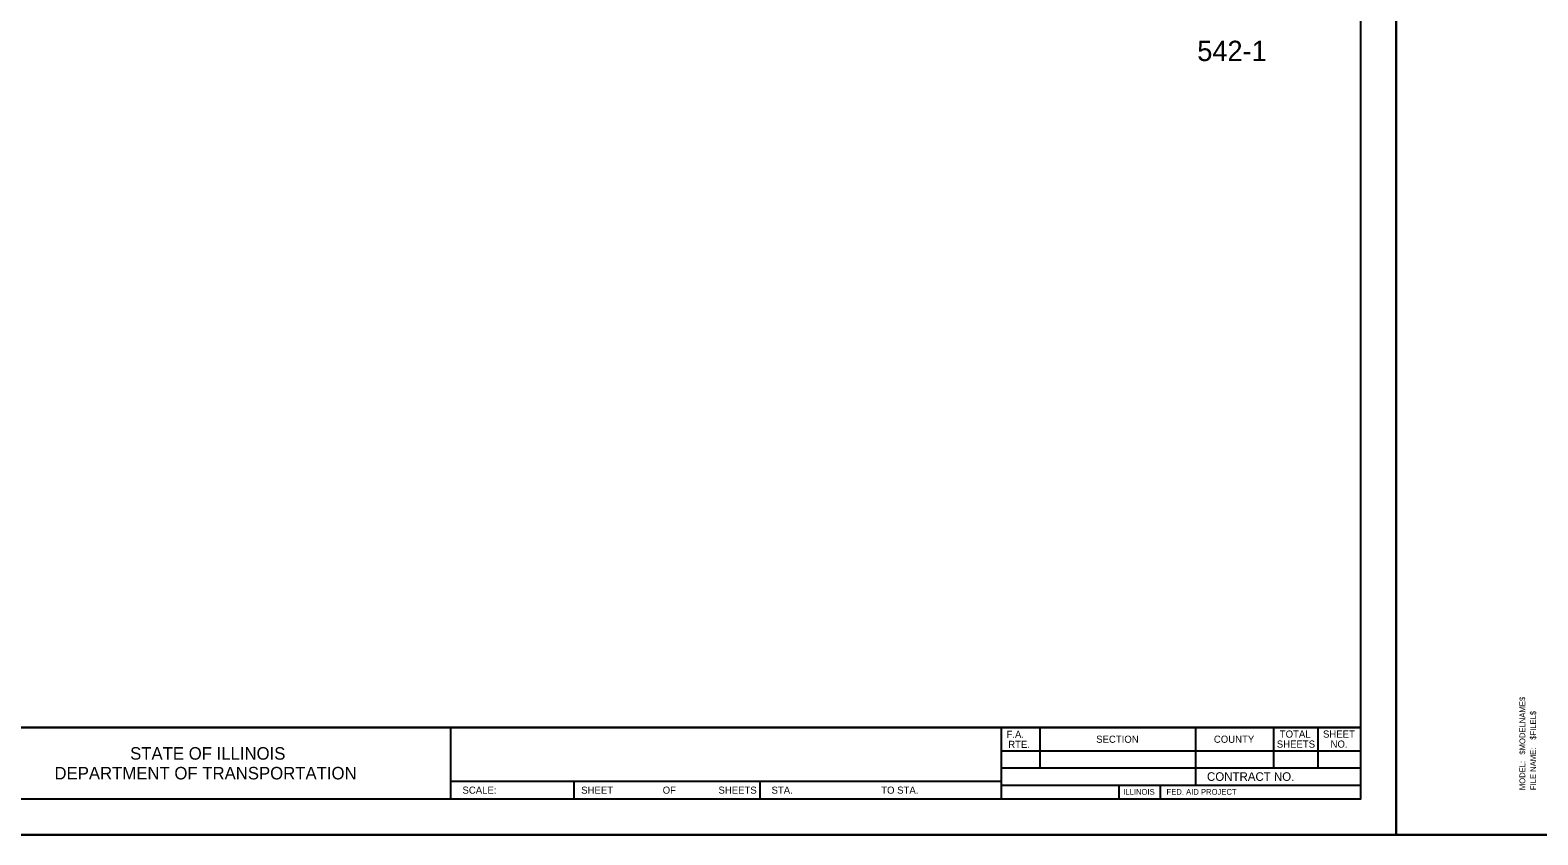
# Model space of a CAD drawing. Extents: x 2133490 to 2172050, y 2138301 to 2145980.
# Drawn here: x 2134234 to 2135289, y 2141438 to 2142000 of the extents above; entities that cross this region are included whole.
import ezdxf

# ---------------------------------------------------------------- set-up
doc = ezdxf.new("R2010")
doc.units = 0
for name, color, linetype in [('Level 1', 7, 'Continuous'), ('Sheets_50 Reference Boundary', 7, 'Continuous'), ('Sheets_General Details', 7, 'Continuous'), ('Sheets_Printer Plotting Border', 7, 'Continuous')]:
    doc.layers.add(name, color=color, linetype=linetype)

msp = doc.modelspace()

# ---------------------------------------------------------------- linework, layer by layer
at = {"layer": 'Sheets_50 Reference Boundary'}
msp.add_lwpolyline([(2133589.7, 2142512.6), (2135164.7, 2142512.6), (2135164.7, 2141512.6), (2133589.7, 2141512.6)], close=True, dxfattribs=at)
at = {"layer": 'Sheets_General Details'}
for p, q in [((2135189.7, 2141437.6), (2135189.7, 2142537.6)), ((2135189.7, 2142537.6), (2135189.7, 2141437.6)), ((2133589.7, 2141512.6), (2135164.7, 2141512.6)), ((2134528.4, 2141512.6), (2134528.4, 2141462.6)), ((2134913.4, 2141512.6), (2134913.4, 2141462.6)), ((2134940.4, 2141512.6), (2134940.4, 2141484.3)), ((2135049.4, 2141512.6), (2135049.4, 2141472.3)), ((2135104, 2141512.6), (2135104, 2141484.3)), ((2135135, 2141512.6), (2135135, 2141484.3)), ((2134913.4, 2141496.3), (2135164.7, 2141496.3)), ((2134913.4, 2141484.3), (2135164.7, 2141484.3)), ((2134528.4, 2141475.1), (2134913.4, 2141475.1)), ((2134614.7, 2141475.1), (2134614.7, 2141462.6)), ((2134744.7, 2141475.1), (2134744.7, 2141462.6)), ((2134913.4, 2141472.3), (2135164.7, 2141472.3)), ((2134995.7, 2141472.3), (2134995.7, 2141462.6)), ((2135024.7, 2141472.3), (2135024.7, 2141462.6)), ((2135189.7, 2141437.6), (2133489.7, 2141437.6)), ((2136889.7, 2141437.6), (2135189.7, 2141437.6))]:
    msp.add_line(p, q, dxfattribs=at)
msp.add_lwpolyline([(2133589.7, 2142512.6), (2135164.7, 2142512.6), (2135164.7, 2141462.6), (2133589.7, 2141462.6)], close=True, dxfattribs=at)
at = {"layer": 'Sheets_Printer Plotting Border'}
for points in [[(2133489.7, 2141437.6), (2135189.7, 2141437.6), (2135189.7, 2142537.6), (2133489.7, 2142537.6)], [(2135189.7, 2141437.6), (2136889.7, 2141437.6), (2136889.7, 2142537.6), (2135189.7, 2142537.6)]]:
    msp.add_lwpolyline(points, close=True, dxfattribs=at)

# ---------------------------------------------------------------- texts
at = {"layer": 'Level 1'}
msp.add_text('542-1', height=14.2, dxfattribs=at).set_placement((2135050.6, 2141978.3))
at = {"layer": 'Sheets_General Details'}
for s, p in [('$MODELNAME$', (2135279.9, 2141493.6)), ('$FILEL$', (2135287.4, 2141504)), ('FILE NAME:', (2135287.4, 2141468.8)), ('MODEL:', (2135279.9, 2141468.8))]:
    msp.add_text(s, height=4, rotation=90, dxfattribs=at).set_placement(p)
for s, height, p in [('F.A.  ', 5, (2134917.2, 2141505.3)), ('TOTAL', 5, (2135108.3, 2141505.5)), ('SHEET', 5, (2135138.5, 2141505.5)), ('RTE.', 5, (2134918.4, 2141498.3)), ('SECTION', 5, (2134979.9, 2141501.9)), ('COUNTY', 5, (2135062.2, 2141501.9)), ('SHEETS', 5, (2135106.2, 2141498.5)), ('NO.', 5, (2135143.8, 2141498.5)), ('STATE OF ILLINOIS', 8.75, (2134304.4, 2141490.1)), ('DEPARTMENT OF TRANSPORTATION', 8.75, (2134251.5, 2141476.3)), ('CONTRACT NO.      ', 6, (2135057.4, 2141475.3)), ('SCALE:          ', 5, (2134536.8, 2141466.3)), ('SHEET', 5, (2134619.8, 2141466.3)), ('OF', 5, (2134676.8, 2141466.3)), ('SHEETS', 5, (2134715.8, 2141466.3)), ('STA.', 5, (2134752.9, 2141466.3)), ('TO STA.', 5, (2134829.6, 2141466.3)), ('ILLINOIS', 4, (2134998.8, 2141465.6)), ('FED. AID PROJECT', 4, (2135029.1, 2141465.6))]:
    msp.add_text(s, height=height, dxfattribs=at).set_placement(p)

doc.saveas('drawing.dxf')
